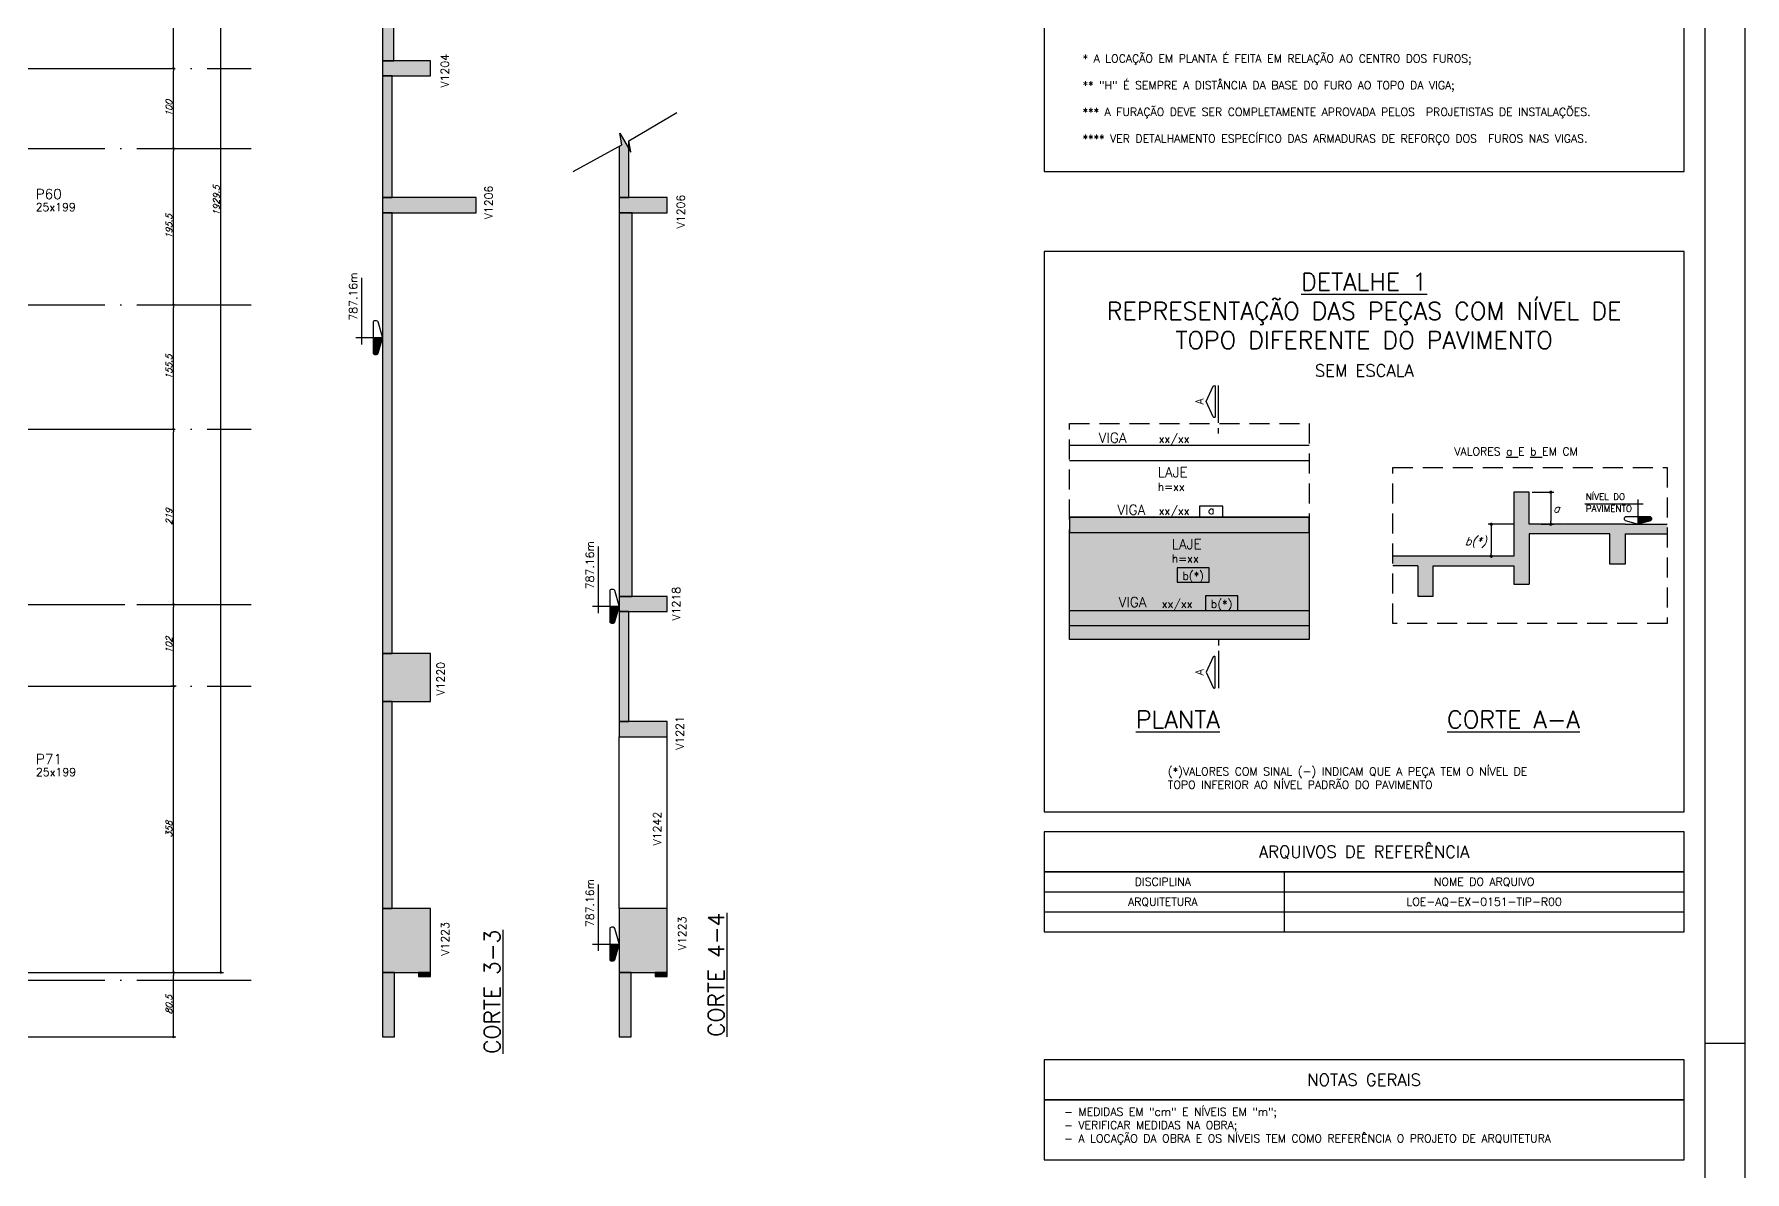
# Model space of a CAD drawing. Extents: x -4228 to 5417, y -2048 to 2452.
# Drawn here: x 3280 to 5417, y -724 to 698 of the extents above; entities that cross this region are included whole.
import ezdxf
from ezdxf.enums import TextEntityAlignment as Align

# ---------------------------------------------------------------- set-up
doc = ezdxf.new("R2010")
doc.units = 0
doc.header["$LTSCALE"] = 50
doc.header["$MEASUREMENT"] = 0
doc.linetypes.add('DASHED', pattern=[0.75, 0.5, -0.25])
doc.linetypes.add('EIXO', pattern=[6.8, 6, -0.4, 0, -0.4])
doc.layers.get('0').update_dxf_attribs({"linetype": 'CONTINUOUS'})
doc.layers.get('DEFPOINTS').update_dxf_attribs({"linetype": 'CONTINUOUS'})
for name, color, linetype in [('F-AUX', 2, 'CONTINUOUS'), ('F-CORTE', 4, 'CONTINUOUS'), ('F-CORTE-INDICAÇÃO', 4, 'CONTINUOUS'), ('F-COTAS', 106, 'CONTINUOUS'), ('F-DESNIVEL-1', 254, 'CONTINUOUS'), ('F-DET_LINHA', 1, 'CONTINUOUS'), ('F-DET_TEXTO', 3, 'CONTINUOUS'), ('F-EIXO', 12, 'EIXO'), ('F-LAJES', 3, 'CONTINUOUS'), ('F-LAJES-DIM', 2, 'CONTINUOUS'), ('F-LAJES-NOME', 4, 'CONTINUOUS'), ('F-MARGEM', 1, 'CONTINUOUS'), ('F-NÍVEL-VISTA', 2, 'CONTINUOUS'), ('F-PILARES-DIM', 172, 'CONTINUOUS'), ('F-PILARES-NOME', 170, 'CONTINUOUS'), ('F-SOLIDO', 71, 'CONTINUOUS'), ('F-SOLIDO-CORTE', 71, 'CONTINUOUS'), ('F-TEXTO', 6, 'CONTINUOUS'), ('F-TEXTO-CYAN', 4, 'CONTINUOUS'), ('F-TEXTO-YELLOW', 2, 'CONTINUOUS'), ('F-VIGAS-DIM', 2, 'CONTINUOUS'), ('F-VIGAS-NOME', 4, 'CONTINUOUS'), ('F-VISTA', 2, 'CONTINUOUS')]:
    doc.layers.add(name, color=color, linetype=linetype)
doc.layers.add('F-DESNIVEL-2', color=7, linetype='CONTINUOUS', true_color=0xffd1e8)
doc.styles.add('8718-AE-BARR-FORM-R09$0$ROMANS', font='simplex.shx', dxfattribs={"oblique": 20})
doc.styles.add('CP-TEXT-INCL', font='simplex.shx', dxfattribs={"oblique": 20})
doc.styles.add('CP-TEXTO', font='simplex.shx')
doc.styles.add('MCP', font='simplex.shx')
doc.styles.add('ROMANS', font='simplex.shx')
doc.dimstyles.new('CP-COTAS-50', dxfattribs={"dimscale": 0.64, "dimtxt": 12.5, "dimasz": 5, "dimexe": 5, "dimexo": 5, "dimgap": 2.5, "dimtad": 1, "dimdec": 1, "dimdsep": 46, "dimtxsty": 'CP-TEXT-INCL', "dimblk1": 'DOT', "dimblk2": 'DOT', "dimsah": 1, "dimcen": 9, "dimclrd": 256, "dimclre": 256, "dimclrt": 256, "dimadec": 0, "dimazin": 0, "dimtfac": 1, "dimtdec": 1, "dimtmove": 2, "dimatfit": 3, "dimldrblk": 'DOT', "dimfxl": 0, "dimtolj": 1, "dimarcsym": 0})

# ---------------------------------------------------------------- blocks, each defined once
blk = doc.blocks.new('*U44')
at = {"layer": 'F-EIXO'}
blk.add_line((0, 0), (7197, 0), dxfattribs=at)
at = {"layer": 'F-TEXTO', "style": 'ROMANS'}
blk.add_attdef('EIXO', text='', height=17.5, dxfattribs=at).set_placement((-28.2072, 0), align=Align.MIDDLE_CENTER)
blk = doc.blocks.new('*U45')
at = {"layer": 'F-EIXO'}
blk.add_line((0, 0), (7285, 0), dxfattribs=at)
at = {"layer": 'F-TEXTO', "style": 'ROMANS'}
blk.add_attdef('EIXO', text='', height=17.5, dxfattribs=at).set_placement((-28.2072, 0), align=Align.MIDDLE_CENTER)
blk = doc.blocks.new('*U26')
at = {"layer": 'F-EIXO'}
blk.add_line((0, 0), (7285, 0), dxfattribs=at)
at = {"layer": 'F-TEXTO', "style": 'ROMANS'}
blk.add_attdef('EIXO', text='', height=17.5, dxfattribs=at).set_placement((-28.2072, 0), align=Align.MIDDLE_CENTER)
blk = doc.blocks.new('*U27')
at = {"layer": 'F-EIXO'}
blk.add_line((0, 0), (7197, 0), dxfattribs=at)
at = {"layer": 'F-TEXTO', "style": 'ROMANS'}
blk.add_attdef('EIXO', text='', height=17.5, dxfattribs=at).set_placement((-28.2072, 0), align=Align.MIDDLE_CENTER)
blk = doc.blocks.new('*U29')
at = {"layer": 'F-EIXO'}
blk.add_line((0, 0), (7285, 0), dxfattribs=at)
at = {"layer": 'F-TEXTO', "style": 'ROMANS'}
blk.add_attdef('EIXO', text='', height=17.5, dxfattribs=at).set_placement((-28.2072, 0), align=Align.MIDDLE_CENTER)
blk = doc.blocks.new('*U31')
at = {"layer": 'F-EIXO'}
blk.add_line((0, 0), (7285, 0), dxfattribs=at)
at = {"layer": 'F-TEXTO', "style": 'ROMANS'}
blk.add_attdef('EIXO', text='', height=17.5, dxfattribs=at).set_placement((-28.2072, 0), align=Align.MIDDLE_CENTER)
blk = doc.blocks.new('*U32')
at = {"layer": 'F-EIXO'}
blk.add_line((0, 0), (7285, 0), dxfattribs=at)
at = {"layer": 'F-TEXTO', "style": 'ROMANS'}
blk.add_attdef('EIXO', text='', height=17.5, dxfattribs=at).set_placement((-28.2072, 0), align=Align.MIDDLE_CENTER)
blk = doc.blocks.new('*U38')
at = {"layer": 'F-EIXO'}
blk.add_line((0, 0), (7197, 0), dxfattribs=at)
at = {"layer": 'F-TEXTO', "style": 'ROMANS'}
blk.add_attdef('EIXO', text='', height=17.5, dxfattribs=at).set_placement((-28.2072, 0), align=Align.MIDDLE_CENTER)
blk = doc.blocks.new('_DOT')
at = {"color": 0, "linetype": 'ByBlock'}
blk.add_line((-0.5, 0), (-1, 0), dxfattribs=at)
at = {"color": 0, "linetype": 'ByBlock', "const_width": 0.5}
blk.add_lwpolyline([(-0.25, 0, 1), (0.25, 0, 1)], format="xyb", close=True, dxfattribs=at)
blk = doc.blocks.new('*D76')
at = {"layer": 'DEFPOINTS', "color": 0, "linetype": 'Continuous', "transparency": 16777216}
for p in [(3259.5, 1454.5), (3512.9, 1454.5), (3259.5, -475)]:
    blk.add_point(p, dxfattribs=at)
at = {"layer": 'F-COTAS', "linetype": 'Continuous', "lineweight": -2, "transparency": 16777216}
for p, q in [((3262.7, 1454.5), (3516.1, 1454.5)), ((3512.9, -471.8), (3512.9, 1451.3)), ((3262.7, -475), (3516.1, -475))]:
    blk.add_line(p, q, dxfattribs=at)
at = {"layer": 'F-COTAS', "linetype": 'Continuous', "lineweight": -2, "transparency": 16777216, "xscale": 3.2, "yscale": 3.2, "zscale": 3.2}
for p, rotation in [((3512.9, 1454.5), 90), ((3512.9, -475), 270)]:
    blk.add_blockref('_DOT', p, dxfattribs=dict(at, rotation=rotation))
at = {"layer": 'F-COTAS', "linetype": 'Continuous', "transparency": 16777216, "insert": (3507.3, 489.7), "char_height": 8, "attachment_point": 5, "rotation": 90, "style": 'CP-TEXT-INCL'}
blk.add_mtext('\\A1;1929.5', dxfattribs=at)
blk = doc.blocks.new('*D77')
at = {"layer": 'DEFPOINTS', "color": 0, "linetype": 'Continuous', "transparency": 16777216}
for p in [(3453.6, -117), (3460.2, -117), (3259.5, -475)]:
    blk.add_point(p, dxfattribs=at)
at = {"layer": 'F-COTAS', "linetype": 'Continuous', "lineweight": -2, "transparency": 16777216}
for p, q in [((3457, -117), (3450.4, -117)), ((3453.6, -471.8), (3453.6, -120.2)), ((3262.7, -475), (3456.8, -475))]:
    blk.add_line(p, q, dxfattribs=at)
at = {"layer": 'F-COTAS', "linetype": 'Continuous', "lineweight": -2, "transparency": 16777216, "xscale": 3.2, "yscale": 3.2, "zscale": 3.2}
for p, rotation in [((3453.6, -117), 90), ((3453.6, -475), 270)]:
    blk.add_blockref('_DOT', p, dxfattribs=dict(at, rotation=rotation))
at = {"layer": 'F-COTAS', "linetype": 'Continuous', "transparency": 16777216, "insert": (3448, -296), "char_height": 8, "attachment_point": 5, "rotation": 90, "style": 'CP-TEXT-INCL'}
blk.add_mtext('\\A1;358', dxfattribs=at)
blk = doc.blocks.new('*D78')
at = {"layer": 'DEFPOINTS', "color": 0, "linetype": 'Continuous', "transparency": 16777216}
for p in [(3453.6, -15), (3453.6, -15), (3460.2, -117)]:
    blk.add_point(p, dxfattribs=at)
at = {"layer": 'F-COTAS', "linetype": 'Continuous', "lineweight": -2, "transparency": 16777216}
for p, q in [((3453.6, -113.8), (3453.6, -18.2)), ((3457, -117), (3450.4, -117))]:
    blk.add_line(p, q, dxfattribs=at)
at = {"layer": 'F-COTAS', "linetype": 'Continuous', "lineweight": -2, "transparency": 16777216, "xscale": 3.2, "yscale": 3.2, "zscale": 3.2}
for p, rotation in [((3453.6, -15), 90), ((3453.6, -117), 270)]:
    blk.add_blockref('_DOT', p, dxfattribs=dict(at, rotation=rotation))
at = {"layer": 'F-COTAS', "linetype": 'Continuous', "transparency": 16777216, "insert": (3448, -66), "char_height": 8, "attachment_point": 5, "rotation": 90, "style": 'CP-TEXT-INCL'}
blk.add_mtext('\\A1;102', dxfattribs=at)
blk = doc.blocks.new('*D79')
at = {"layer": 'DEFPOINTS', "color": 0, "linetype": 'Continuous', "transparency": 16777216}
for p in [(3453.6, 204), (3453.6, 204), (3453.6, -15)]:
    blk.add_point(p, dxfattribs=at)
at = {"layer": 'F-COTAS', "linetype": 'Continuous', "lineweight": -2, "transparency": 16777216}
blk.add_line((3453.6, -11.8), (3453.6, 200.8), dxfattribs=at)
at = {"layer": 'F-COTAS', "linetype": 'Continuous', "lineweight": -2, "transparency": 16777216, "xscale": 3.2, "yscale": 3.2, "zscale": 3.2}
for p, rotation in [((3453.6, 204), 90), ((3453.6, -15), 270)]:
    blk.add_blockref('_DOT', p, dxfattribs=dict(at, rotation=rotation))
at = {"layer": 'F-COTAS', "linetype": 'Continuous', "transparency": 16777216, "insert": (3448, 94.5), "char_height": 8, "attachment_point": 5, "rotation": 90, "style": 'CP-TEXT-INCL'}
blk.add_mtext('\\A1;219', dxfattribs=at)
blk = doc.blocks.new('*D80')
at = {"layer": 'DEFPOINTS', "color": 0, "linetype": 'Continuous', "transparency": 16777216}
for p in [(3453.6, 359.5), (3453.6, 359.5), (3453.6, 204)]:
    blk.add_point(p, dxfattribs=at)
at = {"layer": 'F-COTAS', "linetype": 'Continuous', "lineweight": -2, "transparency": 16777216}
blk.add_line((3453.6, 207.2), (3453.6, 356.3), dxfattribs=at)
at = {"layer": 'F-COTAS', "linetype": 'Continuous', "lineweight": -2, "transparency": 16777216, "xscale": 3.2, "yscale": 3.2, "zscale": 3.2}
for p, rotation in [((3453.6, 359.5), 90), ((3453.6, 204), 270)]:
    blk.add_blockref('_DOT', p, dxfattribs=dict(at, rotation=rotation))
at = {"layer": 'F-COTAS', "linetype": 'Continuous', "transparency": 16777216, "insert": (3448, 281.7), "char_height": 8, "attachment_point": 5, "rotation": 90, "style": 'CP-TEXT-INCL'}
blk.add_mtext('\\A1;155.5', dxfattribs=at)
blk = doc.blocks.new('*D81')
at = {"layer": 'DEFPOINTS', "color": 0, "linetype": 'Continuous', "transparency": 16777216}
for p in [(3453.6, 555), (3453.6, 555), (3453.6, 359.5)]:
    blk.add_point(p, dxfattribs=at)
at = {"layer": 'F-COTAS', "linetype": 'Continuous', "lineweight": -2, "transparency": 16777216}
blk.add_line((3453.6, 362.7), (3453.6, 551.8), dxfattribs=at)
at = {"layer": 'F-COTAS', "linetype": 'Continuous', "lineweight": -2, "transparency": 16777216, "xscale": 3.2, "yscale": 3.2, "zscale": 3.2}
for p, rotation in [((3453.6, 555), 90), ((3453.6, 359.5), 270)]:
    blk.add_blockref('_DOT', p, dxfattribs=dict(at, rotation=rotation))
at = {"layer": 'F-COTAS', "linetype": 'Continuous', "transparency": 16777216, "insert": (3448, 457.2), "char_height": 8, "attachment_point": 5, "rotation": 90, "style": 'CP-TEXT-INCL'}
blk.add_mtext('\\A1;195.5', dxfattribs=at)
blk = doc.blocks.new('*D82')
at = {"layer": 'DEFPOINTS', "color": 0, "linetype": 'Continuous', "transparency": 16777216}
for p in [(3453.6, 655), (3453.6, 655), (3453.6, 555)]:
    blk.add_point(p, dxfattribs=at)
at = {"layer": 'F-COTAS', "linetype": 'Continuous', "lineweight": -2, "transparency": 16777216}
blk.add_line((3453.6, 558.2), (3453.6, 651.8), dxfattribs=at)
at = {"layer": 'F-COTAS', "linetype": 'Continuous', "lineweight": -2, "transparency": 16777216, "xscale": 3.2, "yscale": 3.2, "zscale": 3.2}
for p, rotation in [((3453.6, 655), 90), ((3453.6, 555), 270)]:
    blk.add_blockref('_DOT', p, dxfattribs=dict(at, rotation=rotation))
at = {"layer": 'F-COTAS', "linetype": 'Continuous', "transparency": 16777216, "insert": (3448, 605), "char_height": 8, "attachment_point": 5, "rotation": 90, "style": 'CP-TEXT-INCL'}
blk.add_mtext('\\A1;100', dxfattribs=at)
blk = doc.blocks.new('*D83')
at = {"layer": 'DEFPOINTS', "color": 0, "linetype": 'Continuous', "transparency": 16777216}
for p in [(3453.6, 874), (3453.6, 874), (3453.6, 655)]:
    blk.add_point(p, dxfattribs=at)
at = {"layer": 'F-COTAS', "linetype": 'Continuous', "lineweight": -2, "transparency": 16777216}
blk.add_line((3453.6, 658.2), (3453.6, 870.8), dxfattribs=at)
at = {"layer": 'F-COTAS', "linetype": 'Continuous', "lineweight": -2, "transparency": 16777216, "xscale": 3.2, "yscale": 3.2, "zscale": 3.2}
for p, rotation in [((3453.6, 874), 90), ((3453.6, 655), 270)]:
    blk.add_blockref('_DOT', p, dxfattribs=dict(at, rotation=rotation))
at = {"layer": 'F-COTAS', "linetype": 'Continuous', "transparency": 16777216, "insert": (3448, 764.5), "char_height": 8, "attachment_point": 5, "rotation": 90, "style": 'CP-TEXT-INCL'}
blk.add_mtext('\\A1;219', dxfattribs=at)
blk = doc.blocks.new('*U118')
at = {"layer": 'F-LAJES-DIM', "color": 1}
blk.add_lwpolyline([(0, 0), (40, 0), (40, 18), (0, 18)], close=True, dxfattribs=at)
at = {"layer": 'F-LAJES-DIM', "style": 'MCP'}
blk.add_attdef('DIM', text='', height=10, dxfattribs=at).set_placement((20, 8), align=Align.MIDDLE_CENTER)
blk = doc.blocks.new('*U119')
at = {"layer": 'F-LAJES-DIM', "color": 1}
blk.add_lwpolyline([(0, 0), (29.4, 0), (29.4, 13), (0, 13)], close=True, dxfattribs=at)
at = {"layer": 'F-LAJES-DIM', "style": 'MCP'}
blk.add_attdef('DIM', text='', height=10, dxfattribs=at).set_placement((14.7, 8), align=Align.MIDDLE_CENTER)
blk = doc.blocks.new('*U120')
at = {"layer": 'F-LAJES-DIM', "color": 1}
blk.add_lwpolyline([(0, 0), (40.2, 0), (40.2, 18), (0, 18)], close=True, dxfattribs=at)
at = {"layer": 'F-LAJES-DIM', "style": 'MCP'}
blk.add_attdef('DIM', text='', height=10, dxfattribs=at).set_placement((20.1, 8), align=Align.MIDDLE_CENTER)
blk = doc.blocks.new('A0-4L_900')
at = {"layer": 'F-MARGEM', "color": 2}
blk.add_line((191.9, 29.7), (192.9, 29.7), dxfattribs=at)
blk.add_lwpolyline([(0, 0), (0, 90), (192.9, 90), (192.9, 0)], close=True, dxfattribs=at)
at = {"layer": 'F-MARGEM', "color": 7}
blk.add_lwpolyline([(2.5, 89), (191.9, 89), (191.9, 1), (2.5, 1)], close=True, dxfattribs=at)
blk = doc.blocks.new('Nível - Vista')
at = {"layer": 'F-NÍVEL-VISTA'}
blk.add_hatch(color=71, dxfattribs=at).paths.add_polyline_path([(0, 0.238), (-0.38, 0.238, 0.414214), (-0.42, 0.198), (-0.42, 0.148, 0.331206), (-0.391, 0.11), (-0.011, 0.002, 0.072993), (0, 0)])
at = {"layer": 'F-NÍVEL-VISTA', "color": 2}
for p, q in [((-0.168, 0.521), (1.493, 0.521)), ((0, 0.67), (0, 0))]:
    blk.add_line(p, q, dxfattribs=at)
blk.add_lwpolyline([(-0.011, 0.002, 0.146769), (0.011, 0.002), (0.391, 0.11, 0.331206), (0.42, 0.148), (0.42, 0.198, 0.414214), (0.38, 0.238), (-0.38, 0.238, 0.414214), (-0.42, 0.198), (-0.42, 0.148, 0.331206), (-0.391, 0.11), (-0.011, 0.002, 0.146769), (0.011, 0.002)], format="xyb", dxfattribs=at)
at = {"layer": 'F-TEXTO', "color": 3, "style": 'MCP'}
for tag, p in [('NÍVEL', (1.026, 0.636)), ('NÍVEL_DETALHE', (1.02, 0.186))]:
    blk.add_attdef(tag, text='', height=0.2, dxfattribs=at).set_placement(p, align=Align.CENTER)
blk = doc.blocks.new('*D127')
at = {"layer": 'DEFPOINTS', "color": 0, "linetype": 'Continuous', "transparency": 16777216}
for p in [(3297.6, -475), (3453.6, -475), (3259.5, -555.5)]:
    blk.add_point(p, dxfattribs=at)
at = {"layer": 'F-COTAS', "linetype": 'Continuous', "lineweight": -2, "transparency": 16777216}
for p, q in [((3300.8, -475), (3456.8, -475)), ((3453.6, -552.3), (3453.6, -478.2)), ((3262.7, -555.5), (3456.8, -555.5))]:
    blk.add_line(p, q, dxfattribs=at)
at = {"layer": 'F-COTAS', "linetype": 'Continuous', "lineweight": -2, "transparency": 16777216, "xscale": 3.2, "yscale": 3.2, "zscale": 3.2}
for p, rotation in [((3453.6, -475), 90), ((3453.6, -555.5), 270)]:
    blk.add_blockref('_DOT', p, dxfattribs=dict(at, rotation=rotation))
at = {"layer": 'F-COTAS', "linetype": 'Continuous', "transparency": 16777216, "insert": (3448, -515.3), "char_height": 8, "attachment_point": 5, "rotation": 90, "style": 'CP-TEXT-INCL'}
blk.add_mtext('\\A1;80.5', dxfattribs=at)

msp = doc.modelspace()

# ---------------------------------------------------------------- hatches: boundary and pattern name
at = {"layer": 'F-DESNIVEL-1'}
h = msp.add_hatch(color=256, dxfattribs=at)
h.dxf.hatch_style = 1
h.paths.add_polyline_path([(4872.968, -58.89), (4573.541, -58.89), (4573.541, 74.897), (4872.968, 74.897)])
at = {"layer": 'F-DESNIVEL-2'}
h = msp.add_hatch(color=256, dxfattribs=at)
h.dxf.hatch_style = 1
h.paths.add_polyline_path([(4573.541, 74.897), (4872.968, 74.897), (4872.968, 93.897), (4573.541, 93.897)])
at = {"layer": 'F-SOLIDO'}
for points in [[(4977.471, 45.198), (5008.826, 45.198), (5099.546, 45.198, 0.41421356), (5100.546, 44.198, 0.41421356), (5101.546, 45.198), (5128.826, 45.198), (5128.826, 85.198), (5128.826, 125.198), (5147.826, 125.198), (5147.826, 85.198), (5189.902, 85.198, 0.41421356), (5190.902, 84.198, 0.41421356), (5191.902, 85.198), (5267.826, 85.198), (5283.822, 85.198), (5320.556, 85.198), (5320.556, 73.198), (5267.826, 73.198), (5267.826, 35.198), (5248.826, 35.198), (5248.826, 73.198), (5147.826, 73.198), (5147.826, 10.198), (5128.826, 10.198), (5128.826, 33.198), (5027.826, 33.198), (5027.826, -4.802), (5008.826, -4.802), (5008.826, 33.198), (4977.471, 33.198)], [(5283.822, 94.727), (5299.022, 94.727, -0.41421356), (5300.622, 93.127), (5300.622, 91.118, -0.33120617), (5299.482, 89.585), (5284.282, 85.265, -0.07299342), (5283.822, 85.198)]]:
    msp.add_hatch(color=256, dxfattribs=at).paths.add_polyline_path(points)
at = {"layer": 'F-SOLIDO-CORTE', "linetype": 'Continuous'}
for points in [[(3714.976, 1056.84), (3714.976, 884.356), (3714.976, 664.5), (3717.578, 664.5), (3719.015, 664.5), (3728.976, 664.5), (3728.976, 884.356), (3728.976, 1056.84), (3728.976, 1075.519), (3728.976, 1085.747), (3728.976, 1123.115), (3728.976, 1143.576), (3728.976, 1190.052), (3728.976, 1215.5), (3726.347, 1215.5), (3724.908, 1215.5), (3714.976, 1215.5), (3714.976, 1169.024), (3714.976, 1143.576), (3714.976, 1106.208), (3714.976, 1085.747), (3714.976, 1067.092)], [(3714.976, 647.451), (3714.976, 645.5), (3726.125, 645.5), (3732.285, 645.5), (3774.976, 645.5), (3774.976, 649.031), (3774.976, 650.981), (3774.976, 664.5), (3763.827, 664.5), (3757.667, 664.5), (3714.976, 664.5), (3714.976, 650.981)], [(3720.22, 493.5), (3722.117, 493.5), (3726.976, 493.5), (3726.976, 557.397), (3726.976, 614.146), (3726.976, 645.5), (3724.746, 645.5), (3723.514, 645.5), (3714.976, 645.5), (3714.976, 579.079), (3714.976, 557.397), (3714.976, 493.5)], [(3768.169, 474.5), (3785.259, 474.5), (3831.976, 474.5), (3831.976, 482.087), (3831.976, 490.725), (3831.976, 493.5), (3778.783, 493.5), (3761.693, 493.5), (3714.976, 493.5), (3714.976, 484.862), (3714.976, 482.087), (3714.976, 474.5)], [(4010.791, 483.053), (4010.791, 474.5), (4021.446, 474.5), (4048.455, 474.5), (4070.791, 474.5), (4070.791, 477.874), (4070.791, 486.427), (4070.791, 493.5), (4060.137, 493.5), (4033.128, 493.5), (4010.791, 493.5), (4010.791, 486.427)], [(3720.432, -76.5), (3722.185, -76.5), (3726.976, -76.5), (3726.976, 143.511), (3726.976, 394.019), (3726.976, 474.5), (3721.52, 474.5), (3719.768, 474.5), (3714.976, 474.5), (3714.976, 223.992), (3714.976, 143.511), (3714.976, -76.5)], [(4010.791, -5), (4013.633, -5), (4020.835, -5), (4026.791, -5), (4026.791, 80.148), (4026.791, 295.997), (4026.791, 474.5), (4023.95, 474.5), (4016.748, 474.5), (4010.791, 474.5), (4010.791, 295.997), (4010.791, 210.849)], [(4010.791, -15.789), (4010.791, -24), (4021.446, -24), (4047.375, -24), (4070.791, -24), (4070.791, -20.626), (4070.791, -12.415), (4070.791, -5), (4060.137, -5), (4034.208, -5), (4010.791, -5), (4010.791, -12.415)], [(4010.791, -97.121), (4010.791, -161.5), (4012.099, -161.5), (4016.424, -161.5), (4022.791, -161.5), (4022.791, -137.083), (4022.791, -77.663), (4022.791, -24), (4020.66, -24), (4015.475, -24), (4010.791, -24), (4010.791, -77.663)], [(3742.255, -136.5), (3751.018, -136.5), (3774.976, -136.5), (3774.976, -112.542), (3774.976, -85.264), (3774.976, -76.5), (3747.698, -76.5), (3738.934, -76.5), (3714.976, -76.5), (3714.976, -103.778), (3714.976, -112.542), (3714.976, -136.5)], [(3714.976, -214.504), (3714.976, -274.098), (3714.976, -395), (3717.206, -395), (3721.364, -395), (3726.976, -395), (3726.976, -274.098), (3726.976, -214.504), (3726.976, -157.224), (3726.976, -136.5), (3721.732, -136.5), (3719.835, -136.5), (3714.976, -136.5), (3714.976, -184.535)], [(4017.328, -180.5), (4038.955, -180.5), (4070.791, -180.5), (4070.791, -170.418), (4070.791, -168.349), (4070.791, -161.5), (4064.255, -161.5), (4042.628, -161.5), (4010.791, -161.5), (4010.791, -163.57), (4010.791, -170.418), (4010.791, -180.5)], [(3714.976, -419.844), (3714.976, -424.328), (3714.976, -430.863), (3714.976, -433.716), (3714.976, -448.582), (3714.976, -475), (3726.125, -475), (3745.939, -475), (3774.976, -475), (3774.976, -460.134), (3774.976, -433.716), (3774.976, -430.863), (3774.976, -424.328), (3774.976, -419.844), (3774.976, -418.57), (3774.976, -395), (3763.827, -395), (3743.038, -395), (3714.976, -395), (3714.976, -418.57)], [(4010.791, -446.164), (4010.791, -475), (4017.328, -475), (4038.955, -475), (4070.791, -475), (4070.791, -466.285), (4070.791, -437.449), (4070.791, -395), (4064.255, -395), (4042.628, -395), (4010.791, -395), (4010.791, -437.449)], [(3714.976, -487.238), (3714.976, -493.477), (3714.976, -497.426), (3714.976, -498.596), (3714.976, -513.373), (3714.976, -527.854), (3714.976, -555.5), (3717.674, -555.5), (3722.826, -555.5), (3729.976, -555.5), (3729.976, -541.02), (3729.976, -513.373), (3729.976, -498.596), (3729.976, -497.426), (3729.976, -493.477), (3729.976, -487.238), (3729.976, -479.701), (3729.976, -475), (3727.278, -475), (3722.385, -475), (3714.976, -475), (3714.976, -479.701)], [(3774.976, -476.626), (3774.976, -475), (3772.278, -475), (3767.399, -475), (3759.976, -475), (3759.976, -475.899), (3759.976, -477.526), (3759.976, -480), (3762.674, -480), (3767.553, -480), (3774.976, -480), (3774.976, -477.526)], [(4010.791, -532.218), (4010.791, -537.217), (4010.791, -539.135), (4010.791, -555.5), (4012.302, -555.5), (4017.873, -555.5), (4025.791, -555.5), (4025.791, -539.135), (4025.791, -537.217), (4025.791, -532.218), (4025.791, -524.84), (4025.791, -516.275), (4025.791, -510.576), (4025.791, -491.659), (4025.791, -489.997), (4025.791, -484.5), (4025.791, -483.465), (4025.791, -480.041), (4025.791, -475), (4024.157, -475), (4018.751, -475), (4010.791, -475), (4010.791, -480.041), (4010.791, -481.076), (4010.791, -484.5), (4010.791, -486.157), (4010.791, -491.659), (4010.791, -497.197), (4010.791, -516.275), (4010.791, -524.84)], [(4070.791, -476.802), (4070.791, -475), (4069.157, -475), (4063.751, -475), (4055.791, -475), (4055.791, -475.545), (4055.791, -477.347), (4055.791, -480), (4057.426, -480), (4062.832, -480), (4070.791, -480), (4070.791, -477.347)]]:
    msp.add_hatch(color=256, dxfattribs=at).paths.add_polyline_path(points, flags=16)
h = msp.add_hatch(color=256, dxfattribs=at)
h.paths.add_polyline_path([(4022.786, 564.571), (4022.791, 564.542), (4022.791, 564.574)])
h.paths.add_polyline_path([(4022.791, 554.667), (4011.53, 573.899), (4014.157, 559.518), (4010.791, 557.678), (4010.791, 493.5), (4012.922, 493.5), (4018.324, 493.5), (4022.791, 493.5)])

# ---------------------------------------------------------------- linework, layer by layer
at = {"layer": 'F-AUX', "color": 2}
for p, q in [((5290.542, 110.363), (5217.622, 110.363)), ((5283.822, 116.326), (5283.822, 85.198))]:
    msp.add_line(p, q, dxfattribs=at)
at = {"layer": 'F-AUX', "color": 1}
msp.add_lwpolyline([(3953.127, 526.151), (4014.157, 559.518), (4011.53, 573.899), (4025.413, 550.19), (4022.786, 564.571), (4082.809, 599.718)], dxfattribs=at)
at = {"layer": 'F-AUX', "color": 2}
msp.add_lwpolyline([(5284.282, 85.265, -0.14676884), (5283.362, 85.265), (5268.162, 89.585, -0.33120617), (5267.022, 91.118), (5267.022, 93.127, -0.41421356), (5268.622, 94.727), (5299.022, 94.727, -0.41421356), (5300.622, 93.127), (5300.622, 91.118, -0.33120617), (5299.482, 89.585), (5284.282, 85.265, -0.14676884), (5283.362, 85.265)], format="xyb", dxfattribs=at)
at = {"layer": 'F-CORTE'}
for p, q in [((5128.826, 33.198), (5128.826, 10.198)), ((5128.826, 10.198), (5147.826, 10.198))]:
    msp.add_line(p, q, dxfattribs=at)
at = {"layer": 'F-CORTE', "linetype": 'Continuous'}
for points in [[(3714.976, 1056.84), (3714.976, 664.5), (3714.976, 647.451), (3714.976, 645.5), (3714.976, 579.079), (3714.976, 557.397), (3714.976, 493.5), (3714.976, 484.862), (3714.976, 482.087), (3714.976, 474.5), (3714.976, 223.992), (3714.976, 143.511), (3714.976, -76.5), (3714.976, -103.778), (3714.976, -112.542), (3714.976, -136.5), (3714.976, -214.504), (3714.976, -395), (3714.976, -419.844), (3714.976, -475), (3714.976, -487.238), (3714.976, -555.5), (3717.674, -555.5), (3722.826, -555.5), (3729.976, -555.5), (3729.976, -541.02), (3729.976, -513.373), (3729.976, -498.596), (3729.976, -497.426), (3729.976, -493.477), (3729.976, -487.238), (3729.976, -479.701), (3729.976, -475), (3745.939, -475), (3759.976, -475), (3759.976, -475.899), (3759.976, -477.526), (3759.976, -480), (3762.674, -480), (3767.553, -480), (3774.976, -480), (3774.976, -476.626), (3774.976, -475), (3774.976, -460.134), (3774.976, -433.716), (3774.976, -430.863), (3774.976, -424.328), (3774.976, -419.844), (3774.976, -418.57), (3774.976, -395), (3763.827, -395), (3743.038, -395), (3726.976, -395), (3726.976, -274.098), (3726.976, -214.504), (3726.976, -157.224), (3726.976, -136.5), (3742.255, -136.5), (3774.976, -136.5), (3774.976, -112.542), (3774.976, -85.264), (3774.976, -76.5), (3747.698, -76.5), (3738.934, -76.5), (3726.976, -76.5), (3726.976, 143.511), (3726.976, 394.019), (3726.976, 474.5), (3768.169, 474.5), (3831.976, 474.5), (3831.976, 482.087), (3831.976, 490.725), (3831.976, 493.5), (3778.783, 493.5), (3761.693, 493.5), (3726.976, 493.5), (3726.976, 557.397), (3726.976, 614.146), (3726.976, 645.5), (3732.285, 645.5), (3774.976, 645.5), (3774.976, 649.031), (3774.976, 650.981), (3774.976, 664.5), (3763.827, 664.5), (3757.667, 664.5), (3728.976, 664.5), (3728.976, 884.356)], [(4010.791, 557.678), (4010.791, 550.085), (4010.791, 493.5), (4010.791, 483.053), (4010.791, 474.5), (4010.791, -5), (4010.791, -15.789), (4010.791, -24), (4010.791, -97.121), (4010.791, -161.5), (4010.791, -163.57), (4010.791, -170.418), (4010.791, -180.5), (4017.328, -180.5), (4070.791, -180.5), (4070.791, -170.418), (4070.791, -168.349), (4070.791, -161.5), (4064.255, -161.5), (4042.628, -161.5), (4022.791, -161.5), (4022.791, -137.083), (4022.791, -77.663), (4022.791, -24), (4047.375, -24), (4070.791, -24), (4070.791, -20.626), (4070.791, -12.415), (4070.791, -5), (4060.137, -5), (4034.208, -5), (4026.791, -5), (4026.791, 80.148), (4026.791, 295.997), (4026.791, 474.5), (4048.455, 474.5), (4070.791, 474.5), (4070.791, 477.874), (4070.791, 486.427), (4070.791, 493.5), (4060.137, 493.5), (4033.128, 493.5), (4022.791, 493.5), (4022.791, 550.085), (4022.791, 564.574)], [(4070.791, -476.802), (4070.791, -475), (4070.791, -466.285), (4070.791, -437.449), (4070.791, -395), (4064.255, -395), (4042.628, -395), (4010.791, -395), (4010.791, -446.164), (4010.791, -475), (4010.791, -532.218), (4010.791, -555.5), (4012.302, -555.5), (4017.873, -555.5), (4025.791, -555.5), (4025.791, -539.135), (4025.791, -537.217), (4025.791, -532.218), (4025.791, -524.84), (4025.791, -516.275), (4025.791, -510.576), (4025.791, -491.659), (4025.791, -489.997), (4025.791, -484.5), (4025.791, -483.465), (4025.791, -480.041), (4025.791, -475), (4038.955, -475), (4055.791, -475), (4055.791, -475.545), (4055.791, -477.347), (4055.791, -480), (4057.426, -480), (4062.832, -480), (4070.791, -480), (4070.791, -476.802)]]:
    msp.add_lwpolyline(points, dxfattribs=at)
at = {"layer": 'F-CORTE'}
for points in [[(5267.826, 85.198), (5147.826, 85.198), (5147.826, 125.198), (5128.826, 125.198), (5128.826, 45.198), (5008.826, 45.198)], [(5267.826, 73.198), (5267.826, 35.198), (5248.826, 35.198), (5248.826, 73.198), (5147.826, 73.198), (5147.826, 10.198)], [(5267.826, 85.198), (5320.556, 85.198)], [(5267.826, 73.198), (5320.556, 73.198)], [(5008.826, 45.198), (4977.471, 45.198)], [(5008.826, 33.198), (4977.471, 33.198)], [(5008.826, 33.198), (5008.826, -4.802), (5027.826, -4.802), (5027.826, 33.198), (5128.826, 33.198)]]:
    msp.add_lwpolyline(points, dxfattribs=at)
at = {"layer": 'F-CORTE-INDICAÇÃO'}
for p, q in [((4759.695, 211.891), (4759.695, 258.558)), ((4759.695, 198.558), (4759.695, 205.225)), ((4759.695, -59.784), (4759.695, -66.45)), ((4759.695, -73.117), (4759.695, -119.784))]:
    msp.add_line(p, q, dxfattribs=at)
for points in [[(4755.695, 219.891, -0.80258485), (4753.153, 219.328), (4744.186, 238.558), (4753.153, 257.788, -0.80258485), (4755.695, 257.225)], [(4755.695, -81.117, 0.80258485), (4753.153, -80.553), (4744.186, -99.784), (4753.153, -119.014, 0.80258485), (4755.695, -118.45)]]:
    msp.add_lwpolyline(points, format="xyb", close=True, dxfattribs=at)
at = {"layer": 'F-COTAS'}
for p, q in [((5151.826, 125.198), (5178.964, 125.198)), ((5174.964, 121.198), (5174.964, 89.198)), ((5128.826, 85.198), (5096.546, 85.198)), ((5100.546, 81.198), (5100.546, 49.198)), ((5162.886, 85.198), (5178.964, 85.198)), ((5120.38, 45.198), (5096.546, 45.198))]:
    msp.add_line(p, q, dxfattribs=at)
at = {"layer": 'F-DESNIVEL-1'}
msp.add_lwpolyline([(4872.968, -58.89), (4573.541, -58.89), (4573.541, 74.897), (4872.968, 74.897)], close=True, dxfattribs=at)
at = {"layer": 'F-DESNIVEL-2'}
msp.add_lwpolyline([(4573.541, 74.897), (4872.968, 74.897), (4872.968, 93.897), (4573.541, 93.897)], close=True, dxfattribs=at)
at = {"layer": 'F-DET_LINHA'}
for p, q in [((4541.651, -349.072), (5341.651, -349.072)), ((4841.651, -349.072), (4841.651, -374.072)), ((4541.651, -374.072), (5341.651, -374.072)), ((4541.651, -374.072), (5341.651, -374.072)), ((4841.651, -374.072), (4841.651, -424.072)), ((4541.651, -399.072), (5341.651, -399.072)), ((4541.651, -634.072), (5341.651, -634.072)), ((4541.651, -709.072), (5341.651, -709.072))]:
    msp.add_line(p, q, dxfattribs=at)
at = {"layer": 'F-DET_LINHA', "color": 1}
for points in [[(4541.651, 525.928), (5341.651, 525.928), (5341.651, 1565.928), (4541.651, 1565.928)], [(4541.651, -274.072), (5341.651, -274.072), (5341.651, 425.928), (4541.651, 425.928)]]:
    msp.add_lwpolyline(points, close=True, dxfattribs=at)
at = {"layer": 'F-DET_LINHA', "color": 1, "linetype": 'DASHED'}
for points in [[(4573.541, 211.322), (4872.968, 211.322), (4872.968, -58.89), (4573.541, -58.89)], [(5320.556, -38.682), (4977.471, -38.682), (4977.471, 156.337), (5320.556, 156.337)]]:
    msp.add_lwpolyline(points, close=True, dxfattribs=at)
at = {"layer": 'F-DET_LINHA'}
for points in [[(4541.651, -349.072), (5341.651, -349.072), (5341.651, -299.072), (4541.651, -299.072)], [(4541.651, -424.072), (5341.651, -424.072), (5341.651, -349.072), (4541.651, -349.072)], [(4541.651, -634.072), (5341.651, -634.072), (5341.651, -584.072), (4541.651, -584.072)], [(4541.651, -709.072), (5341.651, -709.072), (5341.651, -634.072), (4541.651, -634.072)]]:
    msp.add_lwpolyline(points, close=True, dxfattribs=at)
at = {"layer": 'F-EIXO'}
msp.add_line((-3709.089, -15), (3550.572, -15), dxfattribs=at)
at = {"layer": 'F-LAJES'}
for points in [[(4573.541, 183.897), (4872.968, 183.897)], [(4573.541, 164.897), (4872.968, 164.897)], [(4573.541, 93.897), (4872.968, 93.897)], [(4573.541, 74.897), (4872.968, 74.897)], [(4573.541, -22.4), (4872.968, -22.4)], [(4573.541, -41.4), (4872.968, -41.4)]]:
    msp.add_lwpolyline(points, dxfattribs=at)
at = {"layer": 'F-SOLIDO-CORTE', "linetype": 'Continuous'}
for points in [[(3714.976, 1056.84), (3714.976, 884.357), (3714.976, 664.5), (3717.578, 664.5), (3719.015, 664.5), (3728.976, 664.5), (3728.976, 884.357), (3728.976, 1056.84), (3728.976, 1075.519), (3728.976, 1085.747), (3728.976, 1123.115), (3728.976, 1143.576), (3728.976, 1190.052), (3728.976, 1215.5), (3726.347, 1215.5), (3724.908, 1215.5), (3714.976, 1215.5), (3714.976, 1169.024), (3714.976, 1143.576), (3714.976, 1106.208), (3714.976, 1085.747), (3714.976, 1067.092), (3714.976, 1056.84)], [(3714.976, 647.451), (3714.976, 645.5), (3726.125, 645.5), (3732.285, 645.5), (3774.976, 645.5), (3774.976, 649.031), (3774.976, 650.981), (3774.976, 664.5), (3763.827, 664.5), (3757.667, 664.5), (3714.976, 664.5), (3714.976, 650.981), (3714.976, 647.451)], [(3720.22, 493.5), (3722.117, 493.5), (3726.976, 493.5), (3726.976, 557.397), (3726.976, 614.146), (3726.976, 645.5), (3724.746, 645.5), (3723.514, 645.5), (3714.976, 645.5), (3714.976, 579.079), (3714.976, 557.397), (3714.976, 493.5), (3720.22, 493.5)], [(4010.791, 557.678), (4010.791, 550.085), (4010.791, 493.5), (4012.922, 493.5)], [(4012.922, 493.5), (4018.324, 493.5), (4022.791, 493.5), (4022.791, 550.085), (4022.791, 564.574)], [(3768.169, 474.5), (3785.259, 474.5), (3831.976, 474.5), (3831.976, 482.087), (3831.976, 490.725), (3831.976, 493.5), (3778.783, 493.5), (3761.693, 493.5), (3714.976, 493.5), (3714.976, 484.862), (3714.976, 482.087), (3714.976, 474.5), (3768.169, 474.5)], [(4010.791, 483.053), (4010.791, 474.5), (4021.446, 474.5), (4048.455, 474.5), (4070.791, 474.5), (4070.791, 477.874), (4070.791, 486.427), (4070.791, 493.5), (4060.137, 493.5), (4033.128, 493.5), (4010.791, 493.5), (4010.791, 486.427), (4010.791, 483.053)], [(3720.432, -76.5), (3722.185, -76.5), (3726.976, -76.5), (3726.976, 143.511), (3726.976, 394.019), (3726.976, 474.5), (3721.52, 474.5), (3719.768, 474.5), (3714.976, 474.5), (3714.976, 223.992), (3714.976, 143.511), (3714.976, -76.5), (3720.432, -76.5)], [(4010.791, -5), (4013.633, -5), (4020.835, -5), (4026.791, -5), (4026.791, 80.148), (4026.791, 295.997), (4026.791, 474.5), (4023.95, 474.5), (4016.748, 474.5), (4010.791, 474.5), (4010.791, 295.997), (4010.791, 210.849), (4010.791, -5)], [(4010.791, -15.789), (4010.791, -24), (4021.446, -24), (4047.375, -24), (4070.791, -24), (4070.791, -20.626), (4070.791, -12.415), (4070.791, -5), (4060.137, -5), (4034.208, -5), (4010.791, -5), (4010.791, -12.415), (4010.791, -15.789)], [(4010.791, -97.121), (4010.791, -161.5), (4012.099, -161.5), (4016.424, -161.5), (4022.791, -161.5), (4022.791, -137.083), (4022.791, -77.663), (4022.791, -24), (4020.66, -24), (4015.475, -24), (4010.791, -24), (4010.791, -77.663), (4010.791, -97.121)], [(3742.255, -136.5), (3751.018, -136.5), (3774.976, -136.5), (3774.976, -112.542), (3774.976, -85.264), (3774.976, -76.5), (3747.698, -76.5), (3738.934, -76.5), (3714.976, -76.5), (3714.976, -103.779), (3714.976, -112.542), (3714.976, -136.5), (3742.255, -136.5)], [(3714.976, -214.504), (3714.976, -274.098), (3714.976, -395), (3717.206, -395), (3721.364, -395), (3726.976, -395), (3726.976, -274.098), (3726.976, -214.504), (3726.976, -157.224), (3726.976, -136.5), (3721.732, -136.5), (3719.835, -136.5), (3714.976, -136.5), (3714.976, -184.535), (3714.976, -214.504)], [(4017.328, -180.5), (4038.955, -180.5), (4070.791, -180.5), (4070.791, -170.418), (4070.791, -168.349), (4070.791, -161.5), (4064.255, -161.5), (4042.628, -161.5), (4010.791, -161.5), (4010.791, -163.57), (4010.791, -170.418), (4010.791, -180.5), (4017.328, -180.5)], [(3714.976, -419.844), (3714.976, -424.328), (3714.976, -430.863), (3714.976, -433.716), (3714.976, -448.582), (3714.976, -475), (3726.125, -475), (3745.939, -475), (3774.976, -475), (3774.976, -460.134), (3774.976, -433.716), (3774.976, -430.863), (3774.976, -424.328), (3774.976, -419.844), (3774.976, -418.57), (3774.976, -395), (3763.827, -395), (3743.038, -395), (3714.976, -395), (3714.976, -418.57), (3714.976, -419.844)], [(4010.791, -446.164), (4010.791, -475), (4017.328, -475), (4038.955, -475), (4070.791, -475), (4070.791, -466.285), (4070.791, -437.449), (4070.791, -395), (4064.255, -395), (4042.628, -395), (4010.791, -395), (4010.791, -437.449), (4010.791, -446.164)], [(3714.976, -487.238), (3714.976, -493.477), (3714.976, -497.426), (3714.976, -498.596), (3714.976, -513.373), (3714.976, -527.854), (3714.976, -555.5), (3717.674, -555.5), (3722.826, -555.5), (3729.976, -555.5), (3729.976, -541.02), (3729.976, -513.373), (3729.976, -498.596), (3729.976, -497.426), (3729.976, -493.477), (3729.976, -487.238), (3729.976, -479.701), (3729.976, -475), (3727.278, -475), (3722.384, -475), (3714.976, -475), (3714.976, -479.701), (3714.976, -487.238)], [(3774.976, -476.626), (3774.976, -475), (3772.278, -475), (3767.399, -475), (3759.976, -475), (3759.976, -475.899), (3759.976, -477.526), (3759.976, -480), (3762.674, -480), (3767.553, -480), (3774.976, -480), (3774.976, -477.526), (3774.976, -476.626)], [(4010.791, -532.218), (4010.791, -537.217), (4010.791, -539.136), (4010.791, -555.5), (4012.302, -555.5), (4017.873, -555.5), (4025.791, -555.5), (4025.791, -539.136), (4025.791, -537.217), (4025.791, -532.218), (4025.791, -524.84), (4025.791, -516.275), (4025.791, -510.576), (4025.791, -491.658), (4025.791, -489.997), (4025.791, -484.5), (4025.791, -483.465), (4025.791, -480.041), (4025.791, -475), (4024.157, -475), (4018.751, -475), (4010.791, -475), (4010.791, -480.041), (4010.791, -481.076), (4010.791, -484.5), (4010.791, -486.157), (4010.791, -491.658), (4010.791, -497.197), (4010.791, -516.275), (4010.791, -524.84), (4010.791, -532.218)], [(4070.791, -476.802), (4070.791, -475), (4069.157, -475), (4063.751, -475), (4055.791, -475), (4055.791, -475.545), (4055.791, -477.347), (4055.791, -480), (4057.426, -480), (4062.832, -480), (4070.791, -480), (4070.791, -477.347), (4070.791, -476.802)]]:
    msp.add_lwpolyline(points, dxfattribs=at)
at = {"layer": 'F-VISTA', "linetype": 'Continuous'}
for points in [[(4010.791, -395), (4010.791, -180.5)], [(4070.791, -395), (4070.791, -180.5)]]:
    msp.add_lwpolyline(points, dxfattribs=at)

# ---------------------------------------------------------------- block references
at = {"layer": 'F-COTAS', "xscale": 4, "yscale": 4, "zscale": 4}
for p, rotation in [((5174.964, 125.198), 90), ((5100.546, 85.198), 90), ((5174.964, 85.198), 270), ((5100.546, 45.198), 270)]:
    msp.add_blockref('_DOT', p, dxfattribs=dict(at, rotation=rotation))
at = {"layer": 'F-EIXO', "linetype": 'Continuous'}
for name, p in [('*U44', (-3646.32, 655)), ('*U45', (-3734.274, 555)), ('*U31', (-3734.274, 359.5)), ('*U38', (-3646.32, 204)), ('*U29', (-3734.274, -15)), ('*U32', (-3734.274, -15)), ('*U27', (-3646.32, -117)), ('*U26', (-3734.274, -484.5))]:
    msp.add_blockref(name, p, dxfattribs=at)
at = {"layer": 'F-LAJES-DIM', "linetype": 'Continuous'}
for name, p, values in [('*U119', (4735.883, 94.622), {'DIM': 'a'}), ('*U118', (4708.042, 12.756), {'DIM': 'b(*)'}), ('*U120', (4743.441, -22.4), {'DIM': 'b(*)'})]:
    msp.add_blockref(name, p, dxfattribs=at).add_auto_attribs(values)
at = {"layer": 'F-MARGEM', "linetype": 'Continuous', "xscale": 50, "yscale": 50, "zscale": 50}
msp.add_blockref('A0-4L_900', (-4227.599, -2048.155), dxfattribs=at)
at = {"layer": 'F-NÍVEL-VISTA', "xscale": 50, "yscale": 50, "zscale": 50, "rotation": 90}
for p in [(3714.976, 318.46), (4010.791, -17.322), (4010.791, -439.487)]:
    msp.add_blockref('Nível - Vista', p, dxfattribs=at).add_auto_attribs({'NÍVEL': '787.16m'})

# ---------------------------------------------------------------- texts
at = {"layer": 'F-CORTE', "color": 6, "linetype": 'Continuous', "style": 'MCP'}
for s, p in [('%%UCORTE 4-4', (4141.779, -555.5)), ('%%UCORTE 3-3', (3861.772, -576.759))]:
    msp.add_text(s, height=20, rotation=90, dxfattribs=at).set_placement(p)
at = {"layer": 'F-CORTE-INDICAÇÃO', "style": 'ROMANS'}
for p in [(4735.852, 238.558), (4735.852, -99.784)]:
    msp.add_attdef('A', text='A', height=10, rotation=90, dxfattribs=at).set_placement(p, align=Align.MIDDLE_CENTER)
at = {"layer": 'F-DET_TEXTO', "color": 4, "style": '8718-AE-BARR-FORM-R09$0$ROMANS'}
for s, p in [('ARQUIVOS DE REFERÊNCIA', (4941.651, -324.072)), ('NOTAS GERAIS', (4941.651, -609.072))]:
    msp.add_text(s, height=15, dxfattribs=at).set_placement(p, align=Align.MIDDLE_CENTER)
at = {"layer": 'F-LAJES-DIM', "linetype": 'Continuous', "style": 'MCP'}
for p in [(4683.67, 126.951), (4701.201, 37.21)]:
    msp.add_text('h=xx', height=10, dxfattribs=at).set_placement(p)
at = {"layer": 'F-LAJES-NOME', "linetype": 'Continuous', "style": 'MCP'}
for p in [(4683.67, 143.951), (4701.201, 54.21)]:
    msp.add_text('LAJE', height=12.5, dxfattribs=at).set_placement(p)
at = {"layer": 'F-PILARES-DIM', "linetype": 'Continuous', "style": 'MCP'}
for p in [(3281.413, 476.633), (3281.77, -229.482)]:
    msp.add_text('25x199', height=10, dxfattribs=at).set_placement(p)
at = {"layer": 'F-PILARES-NOME', "linetype": 'Continuous', "style": 'MCP'}
for s, p in [('P60', (3281.413, 491.633)), ('P71', (3281.77, -214.482))]:
    msp.add_text(s, height=12.5, dxfattribs=at).set_placement(p)
at = {"layer": 'F-TEXTO', "style": 'ROMANS'}
for s, p in [('%%UPLANTA', (4656.443, -169.805)), ('%%UCORTE A-A', (5045.319, -169.805))]:
    msp.add_text(s, height=21.875, dxfattribs=at).set_placement(p)
at = {"layer": 'F-TEXTO', "color": 4, "style": 'MCP'}
for s, p in [('DISCIPLINA', (4690.139, -361.572)), ('NOME DO ARQUIVO', (5091.651, -361.572))]:
    msp.add_text(s, height=10, dxfattribs=at).set_placement(p, align=Align.MIDDLE_CENTER)
at = {"layer": 'F-TEXTO', "color": 3, "style": 'MCP'}
for s, p in [('ARQUITETURA', (4690.139, -386.572)), ('LOE-AQ-EX-0151-TIP-R00', (5091.651, -386.572))]:
    msp.add_text(s, height=10, dxfattribs=at).set_placement(p, align=Align.MIDDLE_CENTER)
at = {"layer": 'F-TEXTO', "insert": (4941.651, 351.662), "char_height": 21.875, "width": 750, "attachment_point": 5, "style": 'ROMANS'}
msp.add_mtext('{\\LDETALHE 1}\\PREPRESENTAÇÃO DAS PEÇAS COM NÍVEL DE TOPO DIFERENTE DO PAVIMENTO', dxfattribs=at)
at = {"layer": 'F-TEXTO', "color": 3, "char_height": 8, "attachment_point": 1, "style": 'MCP'}
for s, insert in [('NÍVEL DO', (5218.756, 123.633)), ('PAVIMENTO', (5218.756, 108.887))]:
    msp.add_mtext_dynamic_manual_height_columns(s, width=59.10237, gutter_width=12.5, heights=[0], dxfattribs=dict(at, insert=insert))
at = {"layer": 'F-TEXTO', "color": 3, "insert": (4566.651, -644.072), "char_height": 10, "width": 840.80067, "attachment_point": 1, "style": 'CP-TEXTO'}
msp.add_mtext('- MEDIDAS EM "cm" E NÍVEIS EM "m";\\P- VERIFICAR MEDIDAS NA OBRA;\\P- A LOCAÇÃO DA OBRA E OS NÍVEIS TEM COMO REFERÊNCIA O PROJETO DE ARQUITETURA', dxfattribs=at)
at = {"layer": 'F-TEXTO-CYAN', "style": 'ROMANS', "oblique": 20}
for s, p in [('a', (5177.679, 99.93)), ('b(*)', (5067.53, 59.073))]:
    msp.add_text(s, height=10, dxfattribs=at).set_placement(p)
at = {"layer": 'F-TEXTO-CYAN', "color": 3, "char_height": 10, "attachment_point": 1, "style": 'ROMANS'}
for s, insert, width in [('* A LOCAÇÃO EM PLANTA É FEITA EM RELAÇÃO AO CENTRO DOS FUROS;  \\P\\P** "H" É SEMPRE A DISTÂNCIA DA BASE DO FURO AO TOPO DA VIGA;  \\P\\P*** A FURAÇÃO DEVE SER COMPLETAMENTE APROVADA PELOS  PROJETISTAS DE INSTALAÇÕES.  \\P\\P**** VER DETALHAMENTO ESPECÍFICO DAS ARMADURAS DE REFORÇO DOS  FUROS NAS VIGAS.', (4589.876, 672.241), 748.96227), ('VALORES {\\La} E {\\Lb} EM CM', (5054.395, 181.185), 491.08938), ('(*)VALORES COM SINAL (-) INDICAM QUE A PEÇA TEM O NÍVEL DE TOPO INFERIOR AO NÍVEL PADRÃO DO PAVIMENTO', (4696.378, -218.689), 491.08938)]:
    msp.add_mtext(s, dxfattribs=dict(at, insert=insert, width=width))
at = {"layer": 'F-TEXTO-YELLOW', "linetype": 'Continuous', "style": 'MCP'}
for s, p in [('V1204', (3797.822, 630.962)), ('V1206', (3852.564, 466.351)), ('V1206', (4092.585, 455.002)), ('V1218', (4086.957, -35.088)), ('V1220', (3792.561, -128.9)), ('V1221', (4091.41, -196.594)), ('V1242', (4063.291, -316.199)), ('V1223', (3798.061, -454.015)), ('V1223', (4094.279, -447.124))]:
    msp.add_text(s, height=10, rotation=90, dxfattribs=at).set_placement(p)
at = {"layer": 'F-TEXTO-YELLOW', "style": 'ROMANS'}
msp.add_text('SEM ESCALA', height=15, dxfattribs=at).set_placement((4880.148, 269.762))
at = {"layer": 'F-VIGAS-DIM', "linetype": 'Continuous', "style": 'MCP'}
for p in [(4684.926, 187.022), (4684.926, 97.022), (4688.744, -19.275)]:
    msp.add_text('xx/xx', height=10, dxfattribs=at).set_placement(p)
at = {"layer": 'F-VIGAS-NOME', "linetype": 'Continuous', "style": 'MCP'}
for p in [(4609.926, 187.022), (4633.386, 97.022), (4634.793, -18.296)]:
    msp.add_text('VIGA', height=12.5, dxfattribs=at).set_placement(p)

# ---------------------------------------------------------------- dimensions: what is measured, and where the dimension line sits
at = {"layer": 'F-COTAS', "linetype": 'Continuous'}
for base, p1, p2, picture, middle in [((3512.855, 1454.5), (3259.5, -475), (3259.5, 1454.5), '*D76', (3507.255, 489.75)), ((3453.628, 874), (3453.628, 655), (3453.628, 874), '*D83', (3448.028, 764.5)), ((3453.628, 655), (3453.628, 555), (3453.628, 655), '*D82', (3448.028, 605)), ((3453.628, 555), (3453.628, 359.5), (3453.628, 555), '*D81', (3448.028, 457.25)), ((3453.628, 359.5), (3453.628, 204), (3453.628, 359.5), '*D80', (3448.028, 281.75)), ((3453.628, 204), (3453.628, -15), (3453.628, 204), '*D79', (3448.028, 94.5)), ((3453.628, -15), (3460.201, -117), (3453.628, -15), '*D78', (3448.028, -66)), ((3453.628, -117), (3259.5, -475), (3460.201, -117), '*D77', (3448.028, -296)), ((3453.628, -475), (3259.5, -555.5), (3297.629, -475), '*D127', (3448.028, -515.25))]:
    dim = msp.add_linear_dim(base=base, p1=p1, p2=p2, angle=90, dimstyle='CP-COTAS-50', dxfattribs=at)
    dim.commit()
    dim.dimension.update_dxf_attribs({"geometry": picture, "text_midpoint": middle})

doc.saveas('drawing.dxf')
